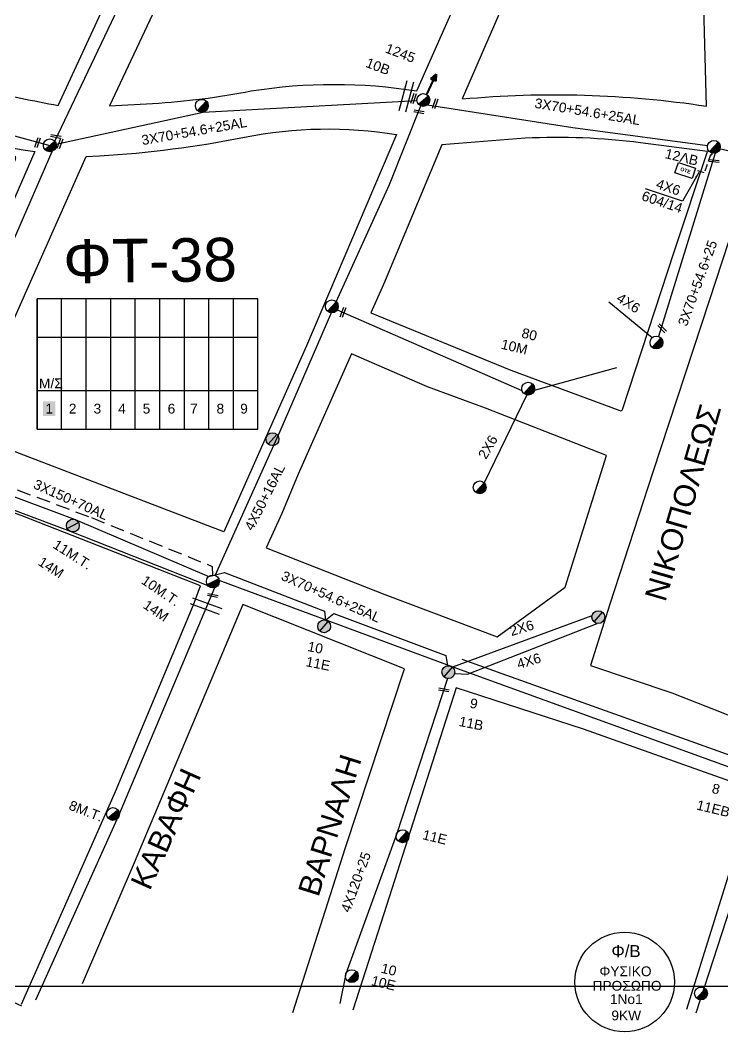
# Model space of a CAD drawing. Header units: millimetres. Extents: x 6950 to 9601, y 853 to 1951.
# Drawn here: x 8556.2 to 8685, y 889.8 to 1075.3 of the extents above; entities that cross this region are included whole.
import ezdxf
from ezdxf.enums import TextEntityAlignment as Align

# ---------------------------------------------------------------- set-up
doc = ezdxf.new("R2010")
doc.units = ezdxf.units.MM
doc.linetypes.add('DASHED', pattern=[19.05, 12.7, -6.35])
for name, color, linetype in [('Pillar OTE', 7, 'Continuous'), ('Άγνωστα', 7, 'Continuous'), ('Ασφαλειοκιβώτια Χ.Τ 9 αναχωρήσεων', 7, 'Continuous'), ('Γυμνά εναέρια ΧΤ και ΦΟΠ (3Φ)   4x50+16AL', 7, 'Continuous'), ('Επίτονοι', 7, 'Continuous'), ('Επιγραφές - Σχήματα', 7, 'Continuous'), ('Καλώδια ΧΤ   3x150+70AL', 7, 'DASHED'), ('Μηχανική τομή', 7, 'Continuous'), ('Στύλος Ξύλινος', 7, 'Continuous'), ('Στύλος Ξύλινος @ 1', 7, 'Continuous'), ('Στύλος ΦΜ', 7, 'Continuous'), ('Στύλος ΦΜ @ 1', 7, 'Continuous'), ('Συνεστραμμένα ΧΤ   3x70+54.6+25 AL', 7, 'SYN_LINE'), ('Συνεστραμμένα ΧΤ   4x120+25 AL', 7, 'SYN_LINE'), ('Τομή', 7, 'Continuous'), ('Υπόβαθρο ΔΕΗ', 7, 'Continuous'), ('Υπόγεια καλώδια Παροχών ΧΤ   4x6', 7, 'DASHED')]:
    doc.layers.add(name, color=color, linetype=linetype)
doc.styles.add('ar', font='ARIAL.TTF')
doc.styles.add('arial', font='ARIAL.TTF')
doc.styles.get("Standard").update_dxf_attribs({"font": 'ARIAL.TTF'})
doc.linetypes.add('SYN_LINE', pattern='A,0.5,-0.0001,["/\\/\\/\\/",Standard,S=0.1,R=0,X=0,Y=-0.05],-0.25', length=0.7501)
doc.dimstyles.new('ISO-25', dxfattribs={"dimtxt": 2.5, "dimasz": 2.5, "dimexe": 1.25, "dimexo": 0.625, "dimtad": 1, "dimtxsty": 'Standard', "dimcen": 2.5, "dimadec": 0, "dimazin": 0, "dimtfac": 1, "dimtmove": 0, "dimatfit": 3, "dimfxl": 1, "dimarcsym": 0})

# ---------------------------------------------------------------- blocks, each defined once
blk = doc.blocks.new('ΤΟΜΗ')
at = {"layer": 'Τομή', "ltscale": 40}
for p, q in [((-5.68, 0), (5.68, 0)), ((5.68, -2.33), (-5.68, -2.33))]:
    blk.add_line(p, q, dxfattribs=at)
blk = doc.blocks.new('ΜΗΧΑΝΙΚΗ ΤΟΜΗ')
at = {"layer": 'Μηχανική τομή', "ltscale": 40}
for p, q in [((-1.89, 0.78), (1.89, 0.78)), ((1.89, 0), (-1.89, 0))]:
    blk.add_line(p, q, dxfattribs=at)
blk = doc.blocks.new('ΥΠΑΡΧΩΝ ΞΥΛΙΝΟΣ ΣΤΥΛΟΣ')
at = {"layer": 'Στύλος Ξύλινος'}
h = blk.add_hatch(color=7, dxfattribs=at)
h.paths.add_polyline_path([(-2.62, 0, 0.270008), (-1.29, -2.28), (1.3, 2.27, 0.576266)])
h.paths.add_polyline_path([(-1.29, -2.28, 0.574793), (2.62, 0, 0.268822), (1.3, 2.27)])
at = {"layer": 'Στύλος Ξύλινος', "color": 7}
blk.add_line((-1.29, -2.28), (1.3, 2.27), dxfattribs=at)
blk.add_circle((0, 0), 2.62, dxfattribs=at)
at = {"layer": 'Στύλος Ξύλινος', "flags": 4}
for tag, p in [('ΑΡΙΘΜΟΣ', (-4.91, 8.6)), ('ΤΥΠΟΣ', (-4.85, 3.39))]:
    blk.add_attdef(tag, p, '', height=4, dxfattribs=at)
blk = doc.blocks.new('ΥΠΑΡΧΩΝ ΤΣΙΜΕΝΤΕΝΙΟΣ ΣΤΥΛΟΣ')
at = {"layer": 'Στύλος ΦΜ'}
blk.add_hatch(color=7, dxfattribs=at).paths.add_polyline_path([(-1.29, -2.28, 0.574793), (2.62, 0, 0.268822), (1.3, 2.27)])
at = {"layer": 'Στύλος ΦΜ', "color": 7}
blk.add_line((-1.29, -2.28), (1.3, 2.27), dxfattribs=at)
blk.add_circle((0, 0), 2.62, dxfattribs=at)
at = {"layer": 'Στύλος ΦΜ', "flags": 4}
for tag, p in [('ΑΡΙΘΜΟΣ', (-4.68, 8.05)), ('ΤΥΠΟΣ', (-4.91, 3.03))]:
    blk.add_attdef(tag, p, '', height=4, dxfattribs=at)
blk = doc.blocks.new('ΕΠΙΤΟΝΟΣ')
at = {"layer": 'Επίτονοι', "lineweight": 40, "ltscale": 40}
blk.add_hatch(color=256, dxfattribs=at).paths.add_polyline_path([(-1.13, 6.47), (0, 9.1), (1.13, 6.47)])
for p, q in [((-1.13, 6.47), (0, 9.1)), ((0, 9.1), (1.13, 6.47)), ((1.13, 6.47), (-1.13, 6.47)), ((-1.13, 6.47), (0, 6.47)), ((0, 6.47), (0, 0))]:
    blk.add_line(p, q, dxfattribs=at)
blk = doc.blocks.new('ΑΣΦΑΛΕΙΟΚΙΒΩΤΙΟ ΥΠΟΣΤΑΘΜΟΥ 9 ΑΝΑΧΩΡΗΣΕΩΝ')
at = {"layer": 'Ασφαλειοκιβώτια Χ.Τ 9 αναχωρήσεων', "ltscale": 40}
for p, q in [((-23.8, 40.36), (24.02, 40.36)), ((-9.72, 40.36), (-9.72, -40.64)), ((9.94, 40.36), (9.94, -40.64)), ((-23.8, 31.36), (24.02, 31.36)), ((-23.8, 22.36), (24.02, 22.36)), ((-23.8, 13.36), (24.02, 13.36)), ((-23.8, 4.36), (24.02, 4.36)), ((-23.8, -4.64), (24.02, -4.64)), ((-23.8, -13.64), (24.02, -13.64)), ((-23.8, -22.64), (24.02, -22.64)), ((-23.8, -31.64), (24.02, -31.64))]:
    blk.add_line(p, q, dxfattribs=at)
at = {"layer": 'Ασφαλειοκιβώτια Χ.Τ 9 αναχωρήσεων'}
blk.add_lwpolyline([(-23.8, -40.64), (24.02, -40.64), (24.02, 40.36), (-23.8, 40.36)], close=True, dxfattribs=at)
for s, p in [('1', (-18.12, 37.3)), ('2', (-18.12, 28.73)), ('3', (-18.12, 19.66)), ('4', (-18.12, 10.64)), ('5', (-18.12, 1.63)), ('6', (-18.12, -7.51)), ('7', (-18.12, -15.75)), ('8', (-18.12, -25.44)), ('9', (-18.12, -34.13))]:
    blk.add_text(s, height=3.6, rotation=270, dxfattribs=at).set_placement(p)
at = {"layer": 'Ασφαλειοκιβώτια Χ.Τ 9 αναχωρήσεων', "ltscale": 40}
for tag, height, p in [('ΟΝΟΜΑ', 5, (-0.16, 44.31)), ('ΚΕΙΜΕΝΟ 1', 2, (17.06, 35.59)), ('ΚΕΙΜΕΝΟ 2', 2, (17.06, 26.88)), ('ΚΕΙΜΕΝΟ 3', 2, (17.06, 17.69)), ('ΚΕΙΜΕΝΟ 4', 2, (17.06, 8.71)), ('ΚΕΙΜΕΝΟ 5', 2, (17.06, -0.13)), ('ΚΕΙΜΕΝΟ 6', 2, (17.06, -9.05)), ('ΚΕΙΜΕΝΟ 7', 2, (17.06, -18.13)), ('ΚΕΙΜΕΝΟ 8', 2, (17.06, -26.85)), ('ΚΕΙΜΕΝΟ 9', 2, (17.06, -35.99)), ('ΣΧ', 2, (-0.1, -42.64))]:
    blk.add_attdef(tag, text='', height=height, dxfattribs=at).set_placement(p, align=Align.MIDDLE_CENTER)
blk = doc.blocks.new('PILLAR ΟΤΕ')
at = {"layer": 'Pillar OTE', "ltscale": 40}
blk.add_lwpolyline([(-3.31, 2.02), (3.39, 2.02), (3.39, -1.99), (-3.31, -1.99)], close=True, dxfattribs=at)
at = {"layer": 'Pillar OTE', "insert": (-1.81, 0.71), "char_height": 1.3575, "width": 109.961, "attachment_point": 1}
blk.add_mtext('{\\fArial|b1|i0|c161|p34;OTE}', dxfattribs=at)

msp = doc.modelspace()

# ---------------------------------------------------------------- hatches: boundary and pattern name
at = {"layer": 'Ασφαλειοκιβώτια Χ.Τ 9 αναχωρήσεων', "ltscale": 40}
for color in [154, 85, 30, 2, 27, 1, 173, 133]:
    msp.add_hatch(color=color, dxfattribs=at).paths.add_polyline_path([(8560.37, 1002.67), (8562.67, 1002.67), (8562.67, 1005.38), (8560.37, 1005.38)])

# ---------------------------------------------------------------- linework, layer by layer
at = {"layer": 'Άγνωστα', "color": 85}
for points in [[(8562.54, 1053.07), (8579.66, 1089.11), (8591.22, 1113.96), (8611.27, 1155.08)], [(8535.98, 994.76), (8550.86, 1025.56), (8562.03, 1051.21)]]:
    msp.add_lwpolyline(points, dxfattribs=at)
at = {"layer": 'Άγνωστα', "color": 27}
msp.add_lwpolyline([(8559.07, 895.61), (8574.22, 929.31), (8591.88, 971.2)], dxfattribs=at)
at = {"layer": 'Γυμνά εναέρια ΧΤ και ΦΟΠ (3Φ)   4x50+16AL', "color": 30, "ltscale": 40}
msp.add_lwpolyline([(8591.96, 973.43), (8603.86, 999.9), (8614.16, 1023.64), (8623.91, 1045.13), (8629.68, 1059.54)], dxfattribs=at)
at = {"layer": 'Επιγραφές - Σχήματα'}
msp.add_lwpolyline([(6992.76, 898.14), (9488.75, 898.14), (9488.75, 1914.05), (6992.76, 1914.05)], close=True, dxfattribs=at)
at = {"layer": 'Επιγραφές - Σχήματα', "color": 202}
msp.add_circle((8667.04, 898.88), 9.13, dxfattribs=at)
at = {"layer": 'Καλώδια ΧΤ   3x150+70AL', "color": 27, "ltscale": 0.2}
msp.add_lwpolyline([(8531.61, 997.38), (8531.89, 997.6, -0.529252), (8537.82, 995.83), (8569.27, 984.04), (8591.43, 975.09), (8591.48, 973.5)], format="xyb", dxfattribs=at)
at = {"layer": 'Συνεστραμμένα ΧΤ   3x70+54.6+25 AL', "color": 85, "linetype": 'SYN_LINE', "ltscale": 20}
msp.add_lwpolyline([(8512.83, 1067.12), (8537.24, 1058.94), (8561.63, 1052.31)], dxfattribs=at)
at = {"layer": 'Συνεστραμμένα ΧΤ   3x70+54.6+25 AL', "color": 85, "ltscale": 20}
msp.add_lwpolyline([(8561.63, 1052.31), (8589.76, 1058.42), (8628.94, 1060.57)], dxfattribs=at)
at = {"layer": 'Συνεστραμμένα ΧΤ   3x70+54.6+25 AL', "color": 30, "linetype": 'SYN_LINE', "ltscale": 20}
for points in [[(8630.92, 1059.77), (8657.55, 1055.61), (8682.27, 1052.32)], [(8683.64, 1050.89), (8673.23, 1017.29)], [(8684.37, 1051.76), (8734.4, 1040.23), (8781.99, 1030.52)], [(8614.33, 1022.13), (8648.22, 1007.39)], [(8650.5, 1007.42), (8665.63, 1011.58)], [(8649.08, 1006.55), (8641.28, 990.45)], [(8692.43, 936.04), (8634.95, 956.86), (8592.69, 972.5), (8590.65, 971.55), (8565.45, 981.48), (8536.05, 992.51)], [(8661.05, 966.03), (8635.49, 956.6)], [(8635.88, 955.48), (8638.22, 955.34), (8661.98, 964.64)]]:
    msp.add_lwpolyline(points, dxfattribs=at)
at = {"layer": 'Συνεστραμμένα ΧΤ   3x70+54.6+25 AL', "color": 30, "linetype": 'SYN_LINE', "ltscale": 10}
msp.add_lwpolyline([(8672.07, 1017.02), (8664.12, 1023.57)], dxfattribs=at)
at = {"layer": 'Συνεστραμμένα ΧΤ   3x70+54.6+25 AL', "color": 30, "ltscale": 20}
msp.add_lwpolyline([(8680.17, 893.25), (8695.2, 939.51), (8707.96, 981.27), (8716.41, 1008.35)], dxfattribs=at)
at = {"layer": 'Συνεστραμμένα ΧΤ   3x70+54.6+25 AL', "color": 133, "ltscale": 20}
msp.add_lwpolyline([(8537.01, 994.63), (8566.29, 983.68), (8590.82, 973.27), (8593.64, 974.01), (8612.03, 966.91), (8612.16, 965.26), (8613.73, 966.44), (8634.27, 958.75), (8634.55, 956.87)], dxfattribs=at)
at = {"layer": 'Συνεστραμμένα ΧΤ   3x70+54.6+25 AL', "color": 133, "linetype": 'SYN_LINE', "ltscale": 20}
msp.add_lwpolyline([(8692.8, 936.57), (8691.52, 938.58), (8637.26, 958)], dxfattribs=at)
at = {"layer": 'Συνεστραμμένα ΧΤ   4x120+25 AL', "color": 30, "linetype": 'SYN_LINE', "ltscale": 20}
msp.add_lwpolyline([(8634.55, 954.54), (8625.18, 925.94), (8615.9, 900.37), (8614.84, 894.93)], dxfattribs=at)
at = {"layer": 'Υπόβαθρο ΔΕΗ'}
for points in [[(8672.11, 1140.99), (8665.14, 1125.17), (8654.39, 1099.32), (8681.59, 1097.11), (8691.72, 1137.11), (8672.11, 1140.99), (8655.14, 1144.69), (8629.4, 1149.86), (8616.84, 1152.73), (8602.85, 1123.53), (8599.51, 1116.23), (8624.46, 1109.6), (8621.73, 1101.73), (8595.44, 1108.52), (8580.97, 1077.38), (8572.58, 1059.54), (8580.48, 1060.01, 0.03397), (8598.55, 1062.31, -0.078844), (8628.96, 1062.31), (8647.33, 1103.91), (8663.13, 1142.95)], [(8586.87, 1110.63), (8551.32, 1119.23), (8539.45, 1121.96), (8529.08, 1099.26), (8518.59, 1078.75), (8516.34, 1073.99), (8540.79, 1064.79, 0.041432), (8549.49, 1062.31, 0.000199), (8563.17, 1059.63), (8579.7, 1095.5), (8586.87, 1110.63)], [(8490.45, 1020.18), (8504.9, 1050.2), (8511.78, 1065.37), (8525.92, 1059.84, 0.057558), (8558.86, 1051.17), (8547.82, 1025.9), (8537.55, 1003.17), (8501.34, 1016.52), (8490.45, 1020.18)], [(8625.23, 1054.29), (8608.69, 1015.56), (8593.52, 981.44), (8545.77, 999.74), (8568.27, 1050.25), (8570.77, 1050.4, 0.034078), (8597.31, 1053.82, -0.089933), (8625.23, 1054.29, 0.296096)], [(8666.64, 1003.87), (8676.14, 1032.79), (8682.27, 1051.19), (8669.98, 1052.78, 0.044864), (8648.78, 1053.61), (8633.55, 1052.43), (8622.81, 1026.77), (8622.81, 1026.77), (8620.49, 1021.59), (8646.2, 1011.09), (8666.19, 1003.67, 0.410594), (8666.64, 1003.87, 0.001946)]]:
    msp.add_lwpolyline(points, format="xyb", dxfattribs=at)
msp.add_lwpolyline([(8681.29, 1089.05), (8650.58, 1091.57), (8637.24, 1060.83, -0.060493), (8682.06, 1059.51)], format="xyb", close=True, dxfattribs=at)
for points in [[(8694.19, 944.6), (8708.22, 990.06), (8717.78, 1021.17), (8724.09, 1041.59), (8690.88, 1049.15), (8682.54, 1023.78), (8672.22, 992.4), (8664.33, 968.19), (8660.79, 956.95), (8675.73, 951.93), (8685.04, 948.22), (8694.18, 944.58)], [(8677.63, 1042.09), (8670.87, 1044.37)], [(8663.73, 995.44), (8641.52, 1004.11), (8630.91, 1008.05), (8616.98, 1014.1), (8607.18, 992.02), (8604.19, 984.82), (8601.3, 978.49), (8623.07, 969.92), (8643.64, 962.16), (8656.12, 971.31), (8663.73, 995.44)], [(8556.42, 894.81), (8573.65, 933.81), (8587.99, 968.08), (8589.25, 971.56), (8556.4, 984.44), (8541.11, 989.86), (8527.75, 960.82), (8513.81, 930.35), (8507.57, 916.26), (8519.87, 910.33), (8541.17, 901.48), (8556.42, 894.52)], [(8606.2, 893.3), (8615.84, 923.56), (8626.65, 956.33), (8597, 968.12), (8577.12, 920.76), (8567.56, 898.53)], [(8678.47, 893.9), (8690.96, 934.05), (8659.53, 945.23), (8636.15, 952.81), (8622.89, 911.4), (8617.21, 893.72)]]:
    msp.add_lwpolyline(points, dxfattribs=at)
at = {"layer": 'Υπόγεια καλώδια Παροχών ΧΤ   4x6', "color": 30, "linetype": 'DASHED', "ltscale": 0.1}
msp.add_lwpolyline([(8683.05, 1050.92, -0.815361), (8682.77, 1050.59), (8681.66, 1047.27), (8679.93, 1047.85)], format="xyb", dxfattribs=at)

# ---------------------------------------------------------------- block references
at = {"layer": 'Pillar OTE', "xscale": 0.5, "yscale": 0.5, "zscale": 0.5, "rotation": 341.3735919225045}
msp.add_blockref('PILLAR ΟΤΕ', (8678.14, 1047.72), dxfattribs=at)
at = {"layer": 'Ασφαλειοκιβώτια Χ.Τ 9 αναχωρήσεων', "xscale": 0.5, "yscale": 0.5, "zscale": 0.5, "rotation": 90}
msp.add_blockref('ΑΣΦΑΛΕΙΟΚΙΒΩΤΙΟ ΥΠΟΣΤΑΘΜΟΥ 9 ΑΝΑΧΩΡΗΣΕΩΝ', (8579.48, 1012.19), dxfattribs=at)
at = {"layer": 'Επίτονοι', "xscale": 0.449999999999818, "yscale": 0.449999999999818, "zscale": 0.449999999999818, "rotation": 334.9620996330395}
msp.add_blockref('ΕΠΙΤΟΝΟΣ', (8630.72, 1061.65), dxfattribs=at)
at = {"layer": 'Μηχανική τομή'}
for p, xscale, yscale, zscale, rotation in [((8628.53, 1060.85), 0.4999999999999996, 0.4999999999999996, 0.4999999999999996, 70.95392755448539), ((8632.48, 1059.92), 0.4999999999999996, 0.4999999999999996, 0.4999999999999996, 70.95392755448539), ((8629.36, 1058.67), 0.4999999999999999, 0.4999999999999999, 0.4999999999999999, 169.57116670519), ((8559.54, 1052.73), 0.4999999999999996, 0.4999999999999996, 0.4999999999999996, 70.95392755448539), ((8562.76, 1054.16), 0.4999999999999999, 0.4999999999999999, 0.4999999999999999, 169.57116670519), ((8563.68, 1052.59), 0.4999999999999996, 0.4999999999999996, 0.4999999999999996, 70.95392755448539), ((8683.45, 1049.65), 0.4999999999999999, 0.4999999999999999, 0.4999999999999999, 174.8667646448354), ((8615.58, 1021.62), 0.4999999999999996, 0.4999999999999996, 0.4999999999999996, 70.95392755448539), ((8674.05, 1018.89), 0.4999999999999999, 0.4999999999999999, 0.4999999999999999, 134.096365507532), ((8591.55, 969.95), 0.4999999999999999, 0.4999999999999999, 0.4999999999999999, 169.57116670519), ((8633.92, 952.64), 0.4999999999999999, 0.4999999999999999, 0.4999999999999999, 169.57116670519)]:
    msp.add_blockref('ΜΗΧΑΝΙΚΗ ΤΟΜΗ', p, dxfattribs=dict(at, xscale=xscale, yscale=yscale, zscale=zscale, rotation=rotation))
at = {"layer": 'Στύλος Ξύλινος @ 1', "ltscale": 40, "xscale": 0.449999999999818, "yscale": 0.449999999999818, "zscale": 0.449999999999818, "rotation": 348.773543784936}
for p in [(8602.46, 998.43), (8662.21, 965.8)]:
    msp.add_blockref('ΥΠΑΡΧΩΝ ΞΥΛΙΝΟΣ ΣΤΥΛΟΣ', p, dxfattribs=at)
at = {"layer": 'Στύλος Ξύλινος @ 1', "ltscale": 40}
ref = msp.add_blockref('ΥΠΑΡΧΩΝ ΞΥΛΙΝΟΣ ΣΤΥΛΟΣ', (8565.86, 982.59), dxfattribs=dict(at, xscale=0.449999999999818, yscale=0.449999999999818, zscale=0.449999999999818, rotation=327.3728216567335))
ref.add_attrib('ΤΥΠΟΣ', '11M.T.', (8562.03, 978.62), dxfattribs={"layer": 'Στύλος Ξύλινος', "height": 1.8, "rotation": 327.3728, "flags": 4})
ref.add_attrib('ΑΡΙΘΜΟΣ', '14M', (8559.31, 975.46), dxfattribs={"layer": 'Στύλος Ξύλινος', "height": 1.8, "rotation": 327.3728, "flags": 4})
ref = msp.add_blockref('ΥΠΑΡΧΩΝ ΞΥΛΙΝΟΣ ΣΤΥΛΟΣ', (8611.93, 964.1), dxfattribs=dict(at, xscale=0.449999999999818, yscale=0.449999999999818, zscale=0.449999999999818, rotation=348.773543784936))
ref.add_attrib('ΤΥΠΟΣ', '10', (8608.78, 959.6), dxfattribs={"layer": 'Στύλος Ξύλινος', "height": 1.8, "rotation": 348.7735, "flags": 4})
ref.add_attrib('ΑΡΙΘΜΟΣ', '11E', (8608.46, 956.82), dxfattribs={"layer": 'Στύλος Ξύλινος', "height": 1.8, "rotation": 348.7735, "flags": 4})
ref = msp.add_blockref('ΥΠΑΡΧΩΝ ΞΥΛΙΝΟΣ ΣΤΥΛΟΣ', (8634.72, 955.71), dxfattribs=dict(at, xscale=0.449999999999818, yscale=0.449999999999818, zscale=0.449999999999818, rotation=348.773543784936))
ref.add_attrib('ΤΥΠΟΣ', '9', (8638.53, 949.2), dxfattribs={"layer": 'Στύλος Ξύλινος', "height": 1.8, "rotation": 348.7735, "flags": 4})
ref.add_attrib('ΑΡΙΘΜΟΣ', '11B', (8636.54, 945.86), dxfattribs={"layer": 'Στύλος Ξύλινος', "height": 1.8, "rotation": 348.7735, "flags": 4})
at = {"layer": 'Στύλος ΦΜ @ 1', "ltscale": 40}
ref = msp.add_blockref('ΥΠΑΡΧΩΝ ΤΣΙΜΕΝΤΕΝΙΟΣ ΣΤΥΛΟΣ', (8630.12, 1060.64), dxfattribs=dict(at, xscale=0.4499999999998183, yscale=0.4499999999998183, zscale=0.4499999999998183, rotation=339.3290190045855))
ref.add_attrib('ΤΥΠΟΣ', '1245', (8622.99, 1069.4), dxfattribs={"layer": 'Στύλος ΦΜ', "height": 1.8, "rotation": 339.329, "flags": 4})
ref.add_attrib('ΑΡΙΘΜΟΣ', '10B', (8619.4, 1066.75), dxfattribs={"layer": 'Στύλος ΦΜ', "height": 1.8, "rotation": 339.329, "flags": 4})
at = {"layer": 'Στύλος ΦΜ @ 1', "ltscale": 40, "xscale": 0.4499999999998182, "yscale": 0.4499999999998182, "zscale": 0.4499999999998182, "rotation": 346.5061005695495}
for p in [(8589.51, 1059.57), (8613.35, 1022.78), (8672.88, 1016.16), (8640.47, 989.59), (8681.04, 896.77)]:
    msp.add_blockref('ΥΠΑΡΧΩΝ ΤΣΙΜΕΝΤΕΝΙΟΣ ΣΤΥΛΟΣ', p, dxfattribs=at)
at = {"layer": 'Στύλος ΦΜ @ 1', "ltscale": 40}
ref = msp.add_blockref('ΥΠΑΡΧΩΝ ΤΣΙΜΕΝΤΕΝΙΟΣ ΣΤΥΛΟΣ', (8561.63, 1052.32), dxfattribs=dict(at, xscale=0.4499999999998183, yscale=0.4499999999998183, zscale=0.4499999999998183, rotation=339.3290190045855))
ref.add_attrib('ΤΥΠΟΣ', '30', (8552.5, 1049.57), dxfattribs={"layer": 'Στύλος ΦΜ', "height": 1.8, "rotation": 339.329, "flags": 4})
ref.add_attrib('ΑΡΙΘΜΟΣ', '11ΛΒ', (8548.37, 1047.86), dxfattribs={"layer": 'Στύλος ΦΜ', "height": 1.8, "rotation": 339.329, "flags": 4})
ref = msp.add_blockref('ΥΠΑΡΧΩΝ ΤΣΙΜΕΝΤΕΝΙΟΣ ΣΤΥΛΟΣ', (8683.41, 1052.04), dxfattribs=dict(at, xscale=0.4499999999998182, yscale=0.4499999999998182, zscale=0.4499999999998182, rotation=346.5061005695495))
ref.add_attrib('ΤΥΠΟΣ', '12ΛΒ', (8674.31, 1050.01), dxfattribs={"layer": 'Στύλος ΦΜ', "height": 1.8, "rotation": 346.5061, "flags": 4})
ref = msp.add_blockref('ΥΠΑΡΧΩΝ ΤΣΙΜΕΝΤΕΝΙΟΣ ΣΤΥΛΟΣ', (8649.36, 1007.7), dxfattribs=dict(at, xscale=0.4499999999998182, yscale=0.4499999999998182, zscale=0.4499999999998182, rotation=346.5061005695495))
ref.add_attrib('ΤΥΠΟΣ', '80', (8648.01, 1017.11), dxfattribs={"layer": 'Στύλος ΦΜ', "height": 1.8, "rotation": 346.5061, "flags": 4})
ref.add_attrib('ΑΡΙΘΜΟΣ', '10M', (8644.24, 1015.06), dxfattribs={"layer": 'Στύλος ΦΜ', "height": 1.8, "rotation": 346.5061, "flags": 4})
ref = msp.add_blockref('ΥΠΑΡΧΩΝ ΤΣΙΜΕΝΤΕΝΙΟΣ ΣΤΥΛΟΣ', (8591.53, 972.33), dxfattribs=dict(at, xscale=0.4499999999998182, yscale=0.4499999999998182, zscale=0.4499999999998182, rotation=325.7727440971915))
ref.add_attrib('ΤΥΠΟΣ', '10M.T.', (8578.24, 972.09), dxfattribs={"layer": 'Στύλος ΦΜ', "height": 1.8, "rotation": 325.7727, "flags": 4})
ref.add_attrib('ΑΡΙΘΜΟΣ', '14M', (8578.57, 967.59), dxfattribs={"layer": 'Στύλος ΦΜ', "height": 1.8, "rotation": 325.7727, "flags": 4})
ref = msp.add_blockref('ΥΠΑΡΧΩΝ ΤΣΙΜΕΝΤΕΝΙΟΣ ΣΤΥΛΟΣ', (8693.54, 935.66), dxfattribs=dict(at, xscale=0.4499999999998182, yscale=0.4499999999998182, zscale=0.4499999999998182, rotation=346.5061005695495))
ref.add_attrib('ΤΥΠΟΣ', '11EB', (8680.1, 930.54), dxfattribs={"layer": 'Στύλος ΦΜ', "height": 1.8, "rotation": 346.5061, "flags": 4})
ref.add_attrib('ΑΡΙΘΜΟΣ', '8', (8682.91, 933.59), dxfattribs={"layer": 'Στύλος ΦΜ', "height": 1.8, "rotation": 346.5061, "flags": 4})
ref = msp.add_blockref('ΥΠΑΡΧΩΝ ΤΣΙΜΕΝΤΕΝΙΟΣ ΣΤΥΛΟΣ', (8573.21, 929.7), dxfattribs=dict(at, xscale=0.4499999999998183, yscale=0.4499999999998183, zscale=0.4499999999998183, rotation=338.5706048754316))
ref.add_attrib('ΑΡΙΘΜΟΣ', '8M.T.', (8564.95, 930.58), dxfattribs={"layer": 'Στύλος ΦΜ', "height": 1.8, "rotation": 338.5706, "flags": 4})
ref = msp.add_blockref('ΥΠΑΡΧΩΝ ΤΣΙΜΕΝΤΕΝΙΟΣ ΣΤΥΛΟΣ', (8626.31, 925.61), dxfattribs=dict(at, xscale=0.4499999999998182, yscale=0.4499999999998182, zscale=0.4499999999998182, rotation=346.5061005695495))
ref.add_attrib('ΤΥΠΟΣ', '11E', (8629.85, 925.09), dxfattribs={"layer": 'Στύλος ΦΜ', "height": 1.8, "rotation": 346.5061, "flags": 4})
ref = msp.add_blockref('ΥΠΑΡΧΩΝ ΤΣΙΜΕΝΤΕΝΙΟΣ ΣΤΥΛΟΣ', (8617.01, 899.96), dxfattribs=dict(at, xscale=0.4499999999998182, yscale=0.4499999999998182, zscale=0.4499999999998182, rotation=346.5061005695495))
ref.add_attrib('ΤΥΠΟΣ', '10E', (8620.44, 898.33), dxfattribs={"layer": 'Στύλος ΦΜ', "height": 1.8, "rotation": 346.5061, "flags": 4})
ref.add_attrib('ΑΡΙΘΜΟΣ', '10', (8622.24, 900.61), dxfattribs={"layer": 'Στύλος ΦΜ', "height": 1.8, "rotation": 346.5061, "flags": 4})
at = {"layer": 'Τομή', "xscale": 0.4999999999999991, "yscale": 0.4999999999999991, "zscale": 0.4999999999999991}
for p, rotation in [((8627.57, 1061.16), 254.8843014842754), ((8590.49, 968.34), 340.1425837409241)]:
    msp.add_blockref('ΤΟΜΗ', p, dxfattribs=dict(at, rotation=rotation))

# ---------------------------------------------------------------- texts
at = {"ltscale": 40, "attachment_point": 1, "style": 'arial'}
for s, insert, char_height, width, rotation in [('ΦT-38', (8564.03, 1035.04), 8, 46.4484, 0.6613), ('ΝΙΚΟΠΟΛΕΩΣ', (8670.67, 969.54), 4, 94.4586, 73.9323), ('ΒΑΡΝΑΛΗ', (8607.06, 915.5), 4, 33.3175, 72.6262), ('ΚΑΒΑΦΗ', (8576.3, 917.1), 4, 94.4586, 65.9198)]:
    msp.add_mtext(s, dxfattribs=dict(at, insert=insert, char_height=char_height, width=width, rotation=rotation))
at = {"layer": 'Άγνωστα', "ltscale": 40, "char_height": 1.8, "width": 34.5395, "attachment_point": 1, "style": 'arial'}
for s, insert, rotation in [('3X70+54.6+25AL', (8650.73, 1061), 350.5443), ('3X70+54.6+25', (8676.75, 1019.61), 70.0179), ('Μ/Σ', (8559.63, 1009.54), 0.5793), ('2X6', (8640.06, 995.51), 59.8759), ('2X6', (8645.78, 964.04), 16.4587)]:
    msp.add_mtext(s, dxfattribs=dict(at, insert=insert, rotation=rotation))
at = {"layer": 'Γυμνά εναέρια ΧΤ και ΦΟΠ (3Φ)   4x50+16AL', "ltscale": 40, "char_height": 1.8, "width": 34.5395, "attachment_point": 1, "style": 'arial'}
for s, insert, rotation in [('4X50+16AL', (8597.24, 982.3), 63.0366), ('4X120+25', (8614.93, 912.1), 70.0179)]:
    msp.add_mtext(s, dxfattribs=dict(at, insert=insert, rotation=rotation))
at = {"layer": 'Επιγραφές - Σχήματα', "color": 1, "style": 'ar'}
for s, height, p in [('Φ/Β', 2.2, (8667.3, 904.59)), ('ΦΥΣΙΚΟ ', 1.8, (8667.55, 900.84)), ('1No1', 1.8, (8667.35, 895.72)), ('9KW', 1.8, (8667.34, 892.74))]:
    msp.add_text(s, height=height, dxfattribs=at).set_placement(p, align=Align.MIDDLE)
at = {"layer": 'Επιγραφές - Σχήματα', "color": 1, "insert": (8661.16, 899.08), "char_height": 1.8, "width": 12.958, "attachment_point": 1}
msp.add_mtext('ΠΡΟΣΩΠΟ', dxfattribs=at)
at = {"layer": 'Καλώδια ΧΤ   3x150+70AL', "ltscale": 0.2, "insert": (8559.18, 991.15), "char_height": 1.8, "width": 34.5395, "attachment_point": 1, "rotation": 335.9544, "style": 'arial'}
msp.add_mtext('3X150+70AL', dxfattribs=at)
at = {"layer": 'Συνεστραμμένα ΧΤ   3x70+54.6+25 AL', "ltscale": 20, "char_height": 1.8, "width": 34.5395, "attachment_point": 1, "style": 'arial'}
for insert, rotation in [((8578.31, 1054.13), 9.9188), ((8604.63, 974.36), 335.9544)]:
    msp.add_mtext('3X70+54.6+25AL', dxfattribs=dict(at, insert=insert, rotation=rotation))
at = {"layer": 'Υπόγεια καλώδια Παροχών ΧΤ   4x6', "ltscale": 0.2, "char_height": 1.8, "width": 34.5395, "attachment_point": 1, "style": 'arial'}
for s, insert, rotation in [('4X6', (8673.23, 1046.22), 341.4007), ('604/14', (8670.58, 1044.02), 341.4007), ('4X6', (8666.36, 1025.38), 327.1647), ('4X6', (8647.08, 958), 16.4587)]:
    msp.add_mtext(s, dxfattribs=dict(at, insert=insert, rotation=rotation))

# ---------------------------------------------------------------- leaders
at = {"layer": 'Επιγραφές - Σχήματα', "ltscale": 40}
msp.add_leader([(8680.63, 1047.35), (8677.63, 1042.09)], dimstyle='ISO-25', override={"dimasz": 1, "dimtad": 0}, dxfattribs=at)

doc.saveas('drawing.dxf')
